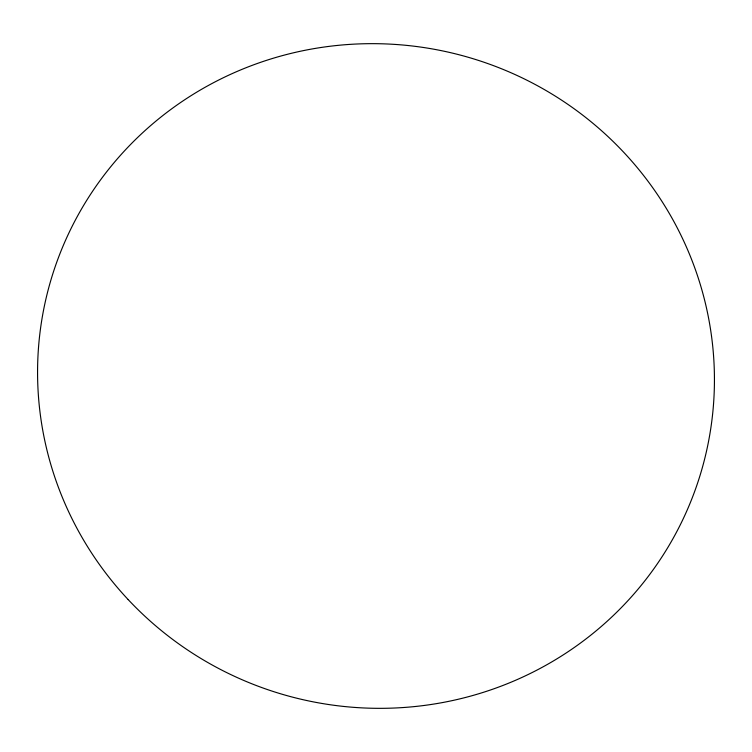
<?xml version="1.0" encoding="UTF-8"?>
<svg xmlns="http://www.w3.org/2000/svg" width="752" height="752" viewBox="0 0 752 752"><rect width="100%" height="100%" fill="white"/><g stroke="black" fill="none" stroke-linecap="round" stroke-linejoin="round"><path stroke-width="1.13" d="M128.15 599.57A338.973 331.811 15.8 0 0 699.51 477.172A338.973 331.811 15.8 0 0 300.339 51.258A338.973 331.811 15.8 0 0 128.15 599.57"/></g></svg>
